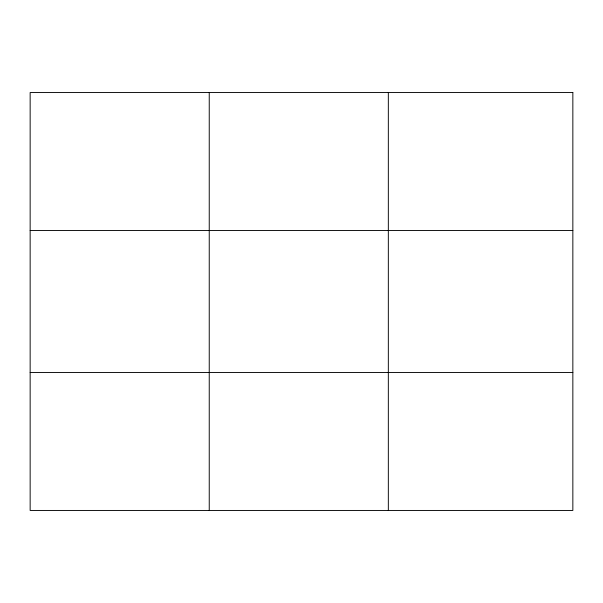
<?xml version="1.0" encoding="UTF-8"?>
<svg xmlns="http://www.w3.org/2000/svg" width="603" height="603" viewBox="0 0 603 603"><rect width="100%" height="100%" fill="white"/><g stroke="black" fill="none" stroke-linecap="round" stroke-linejoin="round"><path stroke-width="0.9" d="M209.241 510.447L209.241 92.553M388.332 510.447L388.332 92.553M30.15 230.459L572.85 230.459M30.15 372.541L572.85 372.541M572.85 92.553L572.85 510.447L30.15 510.447L30.15 92.553L572.85 92.553"/></g></svg>
